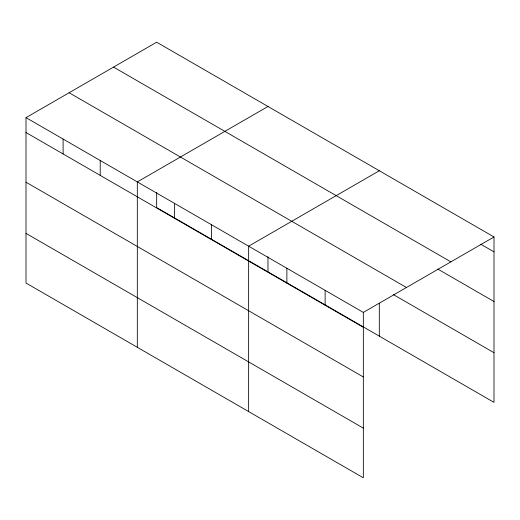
<?xml version="1.0" encoding="UTF-8"?>
<svg xmlns="http://www.w3.org/2000/svg" width="520" height="520" viewBox="0 0 520 520"><rect width="100%" height="100%" fill="white"/><g stroke="black" fill="none" stroke-linecap="round" stroke-linejoin="round"><path stroke-width="0.78" d="M363.337 376.961L363.337 312.403L26 117.644L26 283.036L363.337 477.796L363.337 376.961L26 182.202M156.663 192.381L156.663 207.597L494 402.356L494 236.964L156.663 42.205L26 117.644M267.982 106.477L137.319 181.916L137.319 347.308M379.308 170.749L248.644 246.181L248.644 411.574M363.337 312.403L494 236.964M480.792 244.238L494 251.862M113.542 67.1L450.879 261.859M437.697 269.016L494 301.529M69.121 92.749L406.458 287.508M393.204 294.502L494 352.697M26 132.535L363.337 327.301M26 233.369L363.337 428.129M379.308 303.297L379.308 336.141M325.111 290.329L325.111 305.227M286.877 268.255L286.877 283.153M267.982 256.646L267.982 271.869M211.536 224.757L211.536 239.655M174.428 203.333L174.428 218.231M100.217 160.492L100.217 175.383M63.109 139.067L63.109 153.959"/></g></svg>
